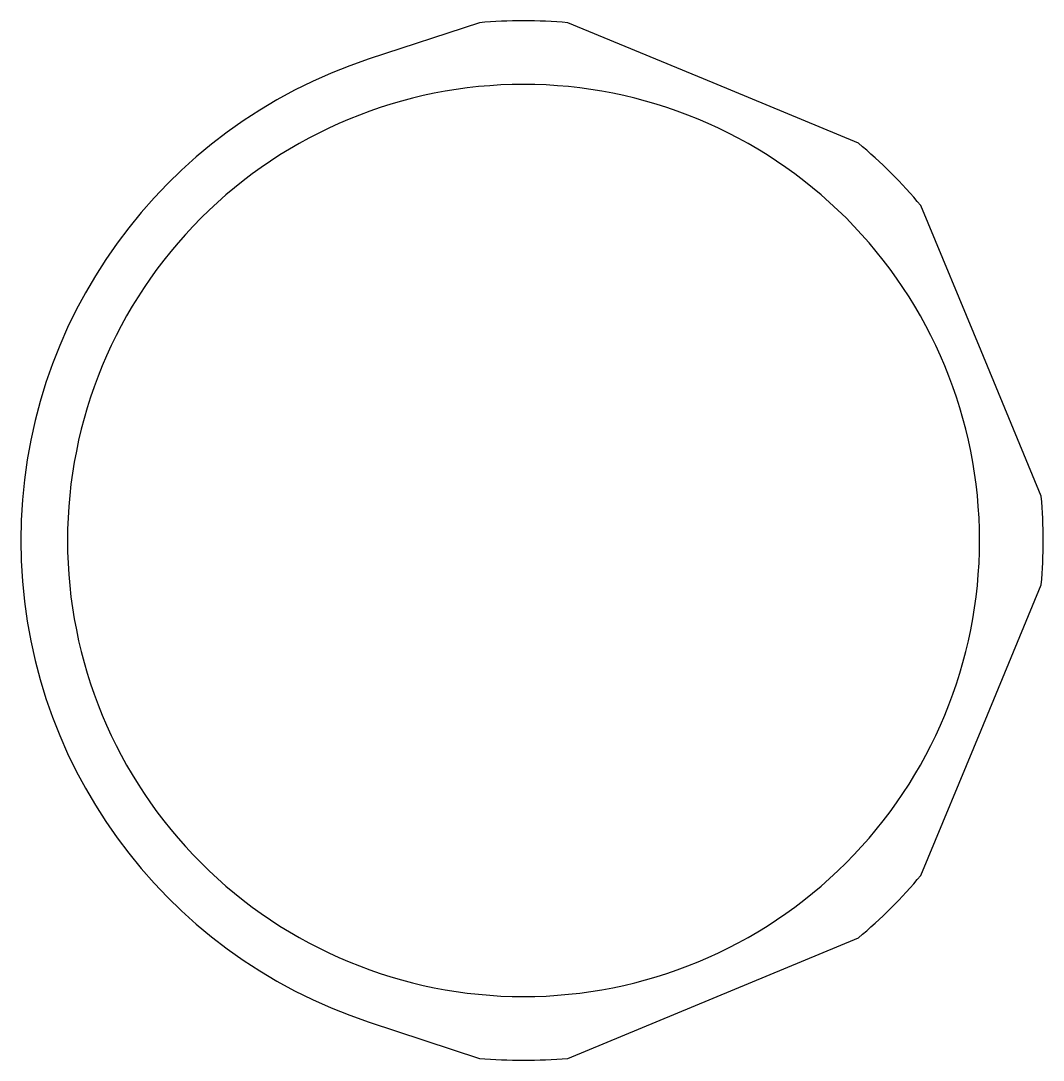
# Model space of a CAD drawing. Extents: x 130.9 to 179.1, y 191.5 to 240.5.
import ezdxf

# ---------------------------------------------------------------- set-up
doc = ezdxf.new("R2010")
doc.units = 0
doc.layers.get('0').update_dxf_attribs({"linetype": 'CONTINUOUS'})

msp = doc.modelspace()

# ---------------------------------------------------------------- linework, layer by layer
for points in [[(173.314, 200.194), (176.153, 207.047), (178.991, 213.9, 0.021277), (179.08, 215.983, 0.021277), (178.991, 218.065), (176.153, 224.918), (173.314, 231.772, 0.042572), (170.369, 234.716), (163.516, 237.555), (156.662, 240.394, 0.021277), (154.58, 240.483, 0.021277), (152.498, 240.394), (147.304, 238.684, 0.723552), (147.304, 193.281), (152.498, 191.571, 0.021277), (154.58, 191.483, 0.021277), (156.662, 191.571), (163.516, 194.41), (170.369, 197.249, 0.042572)], [(154.58, 194.483, 0.414214), (176.08, 215.983, 0.414214), (154.58, 237.483, 0.414214), (133.08, 215.983, 0.414214)]]:
    msp.add_lwpolyline(points, format="xyb", close=True)

doc.saveas('drawing.dxf')
